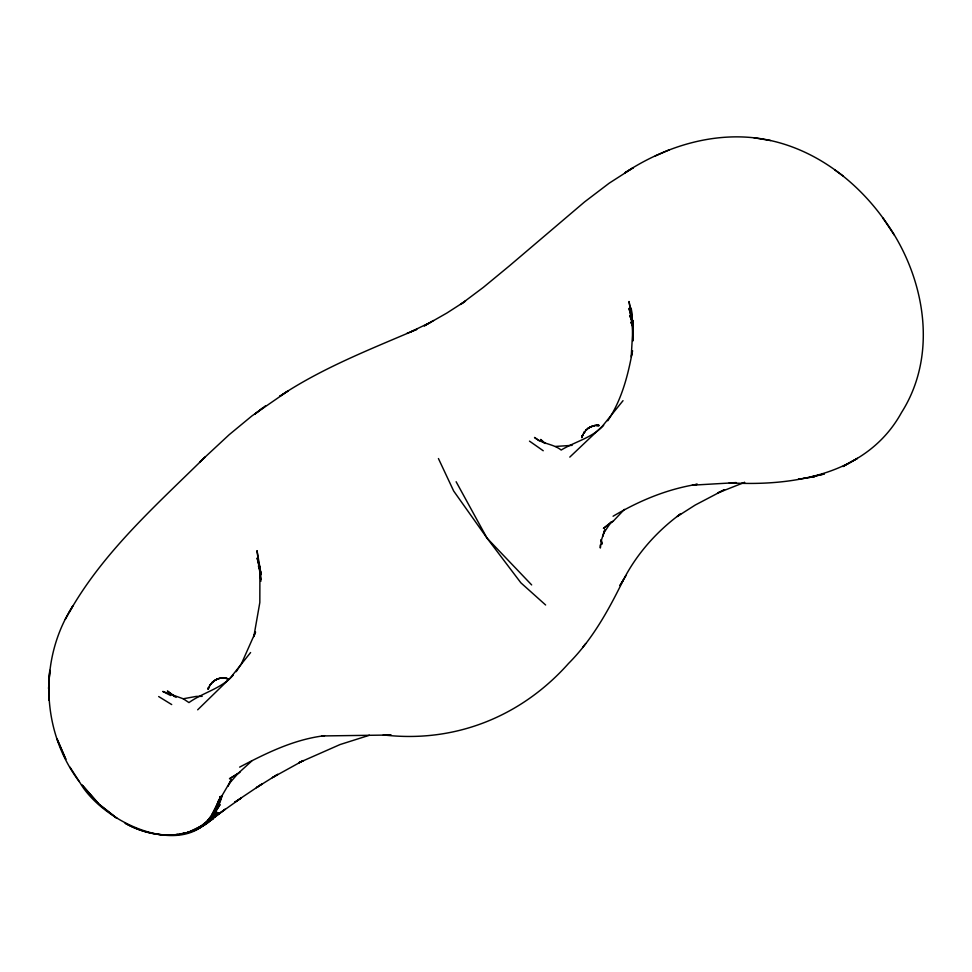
<?xml version="1.0" encoding="UTF-8"?>
<svg xmlns="http://www.w3.org/2000/svg" width="972" height="972" viewBox="0 0 972 972"><rect width="100%" height="100%" fill="white"/><g stroke="black" fill="none" stroke-linecap="round" stroke-linejoin="round"><path stroke-width="1.46" d="M631.217 356.943L633.161 323.312L633.051 340.868L631.192 308.039L632.237 316.507M220.316 796.736C202.152 868.288 105.984 827.172 80.166 782.958L69.996 767.175M631.472 355.691L632.517 350.685C628.07 375.216 621.801 399.747 607.767 420.767M220.352 796.347C216.817 813.868 202.431 831.036 183.878 833.332M600.222 545.049L600.332 548.038L601.595 539.618L604.572 530.335M218.761 800.406L217.582 804.512L211.702 815.265C217.327 802.836 224.641 791.487 231.3 779.738M581.778 437.679C583.674 430.341 590.976 424.412 598.728 425.444L595.812 425.396L598.728 425.444M602.749 536.495L604.888 529.776M581.876 437.351L582.35 436.003L582.046 436.829M219.769 798.097L217.582 804.512L220.595 796.979L214.921 809.846L218.773 799.992M208.044 689.124L208.567 687.799L208.044 689.124C210.511 681.323 219.368 675.953 227.363 678.602M65.306 619.358L72.73 606.163C38.637 658.992 41.298 731.527 79.327 781.682M228.08 786.263L231.324 779.568M744.564 482.367L717.591 493.023L724.517 489.681L695.235 505.039L677.18 516.545L680.801 513.702C656.951 531.174 636.927 553.603 623.38 579.92C608.703 609.942 592.349 639.612 568.523 663.475C520.98 716.911 454.337 743.373 383.284 734.905L391.108 735.002L321.902 735.95M69.255 612.299C103.348 551.938 156.176 505.246 205.056 457.107L199.588 462.198L229.21 434.678L251.942 415.907L287.967 390.987L279.644 396.345C322.169 367.975 370.077 349.41 416.83 329.338L406.891 333.408M625.968 575.606L619.942 585.557L623.38 579.92M583.747 433.208L584.67 431.799L583.88 432.953M236.196 671.676L241.457 663.669L255.539 631.982L253.838 636.624L259.828 602.506L259.925 566.251L260.933 579.348M603.6 533.215L611.036 522.207L613.259 521.15L624.389 509.377M250.594 652.54L230.121 678.177L197.668 709.815M623.028 400.671L602.494 426.064L569.786 457.107M582.653 647.413L585.679 643.561M229.392 783.371L237.97 773.542L251.699 761.052M603.661 425.238C592.458 437.789 575.169 441.519 561.196 450.036C553.299 443.742 542.315 444.119 534.515 437.449L539.326 440.79M233.316 674.981C221.665 688.626 203.148 692.38 188.969 702.574L183.246 698.783L162.786 691.444L170.647 695.515M212.771 681.98L214.253 680.764L212.163 682.538M586.286 429.928L588.376 428.154M611.036 522.207L603.418 528.416L613.259 521.15M262.732 407.948L254.761 414.145L265.453 405.871M203.695 824.827L198.762 828.326L206.307 823.782L225.115 809.239L207.085 822.3L213.099 818.861L205.371 823.357M206.161 823.077L212.333 818.716L218.579 812.677L206.307 823.782L212.333 818.716C188.799 841.217 151.693 838.435 125.096 823.187C153.892 839.699 195.481 841.302 216.914 812.191L205.238 824.39L190.318 832.056L180.318 833.915M214.934 680.303L213.804 681.093L216.124 679.622L215.42 680.023M208.421 821.364L241.421 797.866L234.702 802.264L262.343 783.748L256.401 787.648L277.761 774.319L272.379 777.636L303.288 760.566L298.659 762.813L340.091 744.54L369.409 735.245M239.987 772.278L229.453 778.766L237.97 773.542M433.476 320.541L424.266 325.912L446.853 313.045L465.539 301.028L460.558 304.443L483.363 287.36L509.571 265.733L584.585 201.909L609.213 183.173L633.234 167.743L624.777 172.882C667.181 144.913 720.045 129.288 770.589 140.539C815.715 150.502 854.777 179.832 881.944 216.635L883.657 219.089M613.077 516.241C639.187 500.726 667.193 489.05 697.337 484.275L692.258 485.186L736.229 482.634L729.243 482.829C793.589 486.522 867.425 474.591 901.542 412.493C939.766 352.301 923.862 272.585 882.941 218.056L894.313 235.09M410.901 331.756L429.976 322.595M239.622 767.127C266.51 753.008 293.933 739.425 324.527 735.707L321.805 735.792M669.331 149.81L655.225 155.994M741.928 483.266L744.576 482.489M809.397 477.373L824.28 473.972L809.469 477.349M177.463 834.438L173.174 835.24L177.208 834.535M183.246 698.783L196.21 696.414L202.164 696.341M179.905 834.061L182.59 833.599M809.36 477.459L814.84 476.559L798.352 479.245L801.11 478.795M803.868 478.358L807.987 477.689M555.583 446.44L572.156 445.334M224.362 678.043L223.742 677.982L227.606 678.675M753.944 137.757L770.589 140.539M225.225 678.128L228.238 678.869M158.667 696.547L171.704 704.566M529.497 441.13L543.239 450.753M834.912 170.015L843.101 175.944M176.102 697.386L167.403 691.019L174.498 696.559M545.62 604.985L520.883 582.823L487.191 538.318L453.669 491.006L438.433 458.541M545.11 443.487L540.639 439.441L544.83 443.293M487.191 538.318L531.66 584.925M456.123 481.735L486.923 537.941M633.27 327.613L630.889 322.072L633.161 327.357M633.331 325.17L629.795 315.426L633.1 324.988M260.946 572.739L258.455 565.813L261.14 574.221M261.176 574.476L260.302 571.767L260.982 574.671M633.088 322.983L629.018 308.403L633.1 324.332L629.03 301.49L633.307 326.507L632.152 320.055L633.185 325.802M259.864 568.17L257.143 558.013L259.986 570.394M633.161 322.74L631.363 315.742L633.1 324.332M601.012 539.691L602.081 544.113L601.218 540.213M260.897 573.152L257.009 550.638L260.958 581.171M632.76 320.736L633.27 324.964M48.94 681.165L48.916 700.059L48.94 681.165M49.232 677.982L48.6 688.626L49.779 670.328L49.232 677.982M220.474 796.736L219.866 799.543L220.498 796.7M582.471 435.711L582.155 436.513L583.054 434.423L582.471 435.711M221.871 796.238L217.764 806.505L207.729 820.49L214.678 813.139L220.061 804.561L210.535 819.214L202.893 825.228L187.778 832.554C204.448 826.759 217.521 813.625 221.871 796.238M208.713 687.532L208.36 688.322L208.713 687.532M209.636 685.807L210.074 685.102L209.636 685.807M210.231 684.859L209.77 685.564L211.058 683.753L210.231 684.859M584.84 431.592L584.354 432.261L584.84 431.592M211.981 682.733L212.564 682.15L211.981 682.733M586.104 430.122L586.675 429.539L586.104 430.122M588.582 428.02L587.926 428.482L590.235 427.012L588.582 428.02M857.268 458.444L843.076 466.475L857.268 458.444M590.964 426.659L589.749 427.279L594.973 425.493L590.964 426.659M216.853 679.258L215.626 679.89L219.478 678.359L216.853 679.258M221.701 678.006L220.292 678.201L221.701 678.006M222.284 677.97L220.863 678.104L222.284 677.97M597.853 425.372L596.395 425.359L599.335 425.517L597.853 425.372M116.847 818.254L99.095 804.281L82.304 785.242L99.095 804.281L116.847 818.254M65.768 759.144L56.983 738.793L65.768 759.144"/></g></svg>
